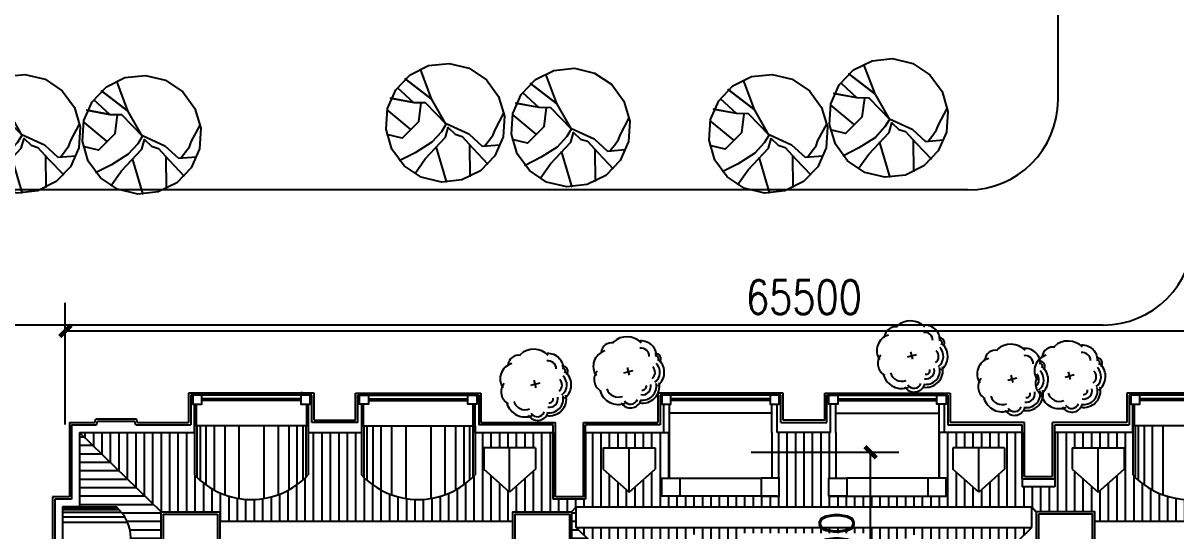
# Model space of a CAD drawing. Extents: x 225694 to 1397201, y -46174 to 794826.
# Drawn here: x 663991 to 715109, y 279695 to 302244 of the extents above; entities that cross this region are included whole.
import ezdxf

# ---------------------------------------------------------------- set-up
doc = ezdxf.new("R2010")
doc.units = 0
doc.header["$LTSCALE"] = 0.5
doc.header["$MEASUREMENT"] = 0
for name, color, linetype in [('08-树', 73, 'Continuous'), ('KJ', 8, 'Continuous'), ('PUB_DIM', 3, 'Continuous'), ('屋顶', 135, 'Continuous'), ('树', 124, 'Continuous'), ('路', 40, 'Continuous')]:
    doc.layers.add(name, color=color, linetype=linetype)
doc.styles.add('DIM_FONT', font='SIMPLEX.shx', dxfattribs={"width": 0.8})
doc.dimstyles.new('DIMN500', dxfattribs={"dimscale": 5, "dimtxt": 300, "dimasz": 100, "dimexe": 250, "dimexo": 300, "dimgap": 150, "dimtad": 1, "dimdec": 0, "dimzin": 0, "dimdsep": 46, "dimtxsty": 'DIM_FONT', "dimcen": 0.09, "dimclrt": 7, "dimazin": 2, "dimtfac": 1, "dimtdec": 0, "dimtix": 1, "dimtmove": 2, "dimatfit": 3, "dimfxl": 1, "dimtolj": 1, "dimtzin": 0, "dimarcsym": 0})

# ---------------------------------------------------------------- blocks, each defined once
blk = doc.blocks.new('64')
at = {"linetype": 'Continuous'}
blk.add_lwpolyline([(1976, 57), (1856, 741), (1508, 1343), (976, 1789), (324, 2027), (-371, 2027), (-1024, 1789), (-1556, 1343), (-1903, 741), (-2024, 57), (-1903, -627), (-1556, -1228), (-1024, -1675), (-371, -1912), (324, -1912), (976, -1675), (1508, -1228), (1856, -627), (1976, 57)], dxfattribs=at)
for points in [[(-737, 1911), (-285, 955), (-166, 2053), (-285, 955), (0, 0), (285, -57), (761, -71), (1402, 86), (1973, 285)], [(238, 2039), (226, 1298), (654, 1954), (214, 1298), (-47, 1012), (-12, 14)], [(939, 742), (1010, 1782)], [(59, 1112), (582, 727), (1355, 742), (1616, 1198)], [(-24, 14), (-297, -770), (-309, -1383), (-760, -1782)], [(1925, -385), (1319, -299), (321, -285), (24, -128), (24, -456), (-83, -670), (-47, -1198), (-12, -1939)], [(1390, -1369), (761, -271)], [(-368, -1440), (-630, -1412), (-844, -1383), (-1010, -1312), (-1616, -1141)], [(-59, -1041), (713, -1797)]]:
    blk.add_lwpolyline(points)
blk = doc.blocks.new('桂花')
at = {"layer": '08-树', "linetype": 'ByBlock'}
for p, q in [((0, 0), (-316, 0)), ((-149, -187), (-149, 195))]:
    blk.add_line(p, q, dxfattribs=at)
for centre, radius, start, end in [((-367, 1210), 204, 31.9374, 177.2865), ((79, 732), 688, 22.6842, 120.5814), ((-612, 656), 626, 75.2533, 173.8893), ((-612, 656), 332, 75.2533, 173.8893), ((-367, 1210), 110, 31.9374, 177.2865), ((79, 732), 509, 22.6842, 120.5814), ((79, 732), 314, 22.6842, 120.5814), ((574, 395), 565, 335.0514, 87.0482), ((574, 395), 687, 335.0514, 87.0482), ((-743, 93), 815, 118.8409, 207.9925), ((574, 395), 158, 335.0514, 87.0482), ((574, 395), 344, 335.0514, 87.0482), ((868, -183), 294, 286.7742, 55.2785), ((868, -183), 443, 286.7742, 55.2785), ((-1031, -465), 437, 155.3763, 247.6372), ((287, -545), 769, 271.8981, 6.291), ((-552, -692), 652, 181.4394, 289.2262), ((287, -545), 475, 271.8981, 6.291), ((-59, -897), 543, 216.0983, 316.3439)]:
    blk.add_arc(centre, radius, start, end, dxfattribs=at)
blk = doc.blocks.new('GUIHUA')
at = {"layer": '树', "linetype": 'ByBlock', "xscale": 1.0944, "yscale": 1.0944, "zscale": 1.0944}
blk.add_blockref('桂花', (169, -8), dxfattribs=at)
blk = doc.blocks.new('6w')
at = {"layer": 'KJ'}
h = blk.add_hatch(dxfattribs=at)
h.set_pattern_fill('ANSI31', color=256, scale=3000, angle=45, style=0)
h.paths.add_polyline_path([(1023733, 471780), (1023733, 473650), (1021373, 473650), (1021373, 471780, -0.436273), (1016333, 471780), (1016333, 473650), (1011235, 473650), (1014855, 470128), (1017453, 470128), (1017453, 469728), (1030453, 469728), (1030453, 470128), (1033053, 470128), (1033256, 470350), (1033673, 470350), (1053451, 470350), (1053653, 470128), (1056253, 470128), (1056253, 469728), (1069253, 469728), (1069253, 470128), (1071852, 470128), (1075471, 473650), (1070373, 473650), (1070373, 471780, -0.436273), (1065333, 471780), (1065333, 473650), (1062973, 473650), (1062973, 471780, -0.436273), (1057933, 471780), (1057933, 473650), (1054473, 473650), (1054473, 471250), (1053033, 471250), (1053033, 473650), (1049333, 473650), (1049333, 471630), (1049653, 471630), (1049653, 470830), (1048853, 470830), (1044533, 470830), (1044453, 470830), (1044453, 471630), (1044773, 471630), (1044773, 473650), (1044773, 473650), (1044773, 474910), (1044537, 474910), (1044537, 473650), (1042170, 473650), (1042170, 474910), (1041934, 474910), (1041934, 473650), (1041933, 473650), (1041933, 471630), (1042254, 471630), (1042254, 470830), (1041454, 470830), (1037133, 470830), (1037053, 470830), (1037053, 471630), (1037373, 471630), (1037373, 473650), (1033673, 473650), (1033673, 470700), (1032233, 470700), (1032233, 473650), (1028773, 473650), (1028773, 471780, -0.436273)])
h.paths.add_polyline_path([(1029153, 472033), (1029153, 472980), (1031453, 472980), (1031453, 472033), (1030303, 471007)], flags=16)
h.paths.add_polyline_path([(1034453, 472033), (1034453, 472980), (1036753, 472980), (1036753, 472033), (1035603, 471007)], flags=16)
h.paths.add_polyline_path([(1049953, 472033), (1049953, 472980), (1052253, 472980), (1052253, 472033), (1051103, 471007)], flags=16)
h.paths.add_polyline_path([(1055253, 472033), (1055253, 472980), (1057553, 472980), (1057553, 472033), (1056403, 471007)], flags=16)
h.paths.add_polyline_path([(1017453, 467928), (1017453, 467528), (1014851, 467528), (1013155, 465878), (1014835, 464243), (1014835, 466079, -0.571303), (1017775, 466079), (1017775, 464010), (1018375, 464010), (1018375, 466280), (1018135, 466280), (1018135, 467080), (1018935, 467080), (1021871, 467080), (1022671, 467080), (1022671, 466280), (1022431, 466280), (1022431, 464010), (1025417, 464010), (1025475, 464010), (1025475, 466280), (1025235, 466280), (1025235, 467080), (1026035, 467080), (1028671, 467080), (1029471, 467080), (1029471, 466301, -0.519868), (1032256, 466079), (1032256, 464010), (1036671, 464010), (1033056, 467528), (1030453, 467528), (1030453, 467928)])
h.paths.add_polyline_path([(1037403, 468233), (1038553, 469183), (1039703, 468233), (1039703, 466110), (1040433, 466110), (1040433, 469183), (1046273, 469183), (1046273, 466110), (1047003, 466110), (1047003, 468233), (1048153, 469183), (1049303, 468233), (1049303, 466110), (1050035, 466110), (1053451, 469433), (1033256, 469433), (1036671, 466110), (1037403, 466110)])
h.paths.add_polyline_path([(1050035, 464010), (1054451, 464010), (1054451, 466079, -0.519868), (1057235, 466301), (1057235, 467080), (1058035, 467080), (1060671, 467080), (1061471, 467080), (1061471, 466280), (1061231, 466280), (1061231, 464010), (1061931, 464010), (1064275, 464010), (1064275, 466280), (1064035, 466280), (1064035, 467080), (1064835, 467080), (1067771, 467080), (1068571, 467080), (1068571, 466280), (1068331, 466280), (1068331, 464010), (1068931, 464010), (1068931, 466079, -0.571303), (1071871, 466079), (1071871, 464243), (1073551, 465878), (1071856, 467528), (1069253, 467528), (1069253, 467928), (1056253, 467928), (1056253, 467528), (1053651, 467528)])
h = blk.add_hatch(dxfattribs=at)
h.set_pattern_fill('ANSI31', color=256, scale=3000, angle=135, style=0)
h.paths.add_polyline_path([(1012866, 467610), (1011235, 467610), (1011235, 463380), (1011359, 463380), (1013155, 465128), (1013155, 465878), (1014853, 467530), (1014853, 470129), (1011235, 473650), (1011235, 470350), (1012866, 470350, -0.466399)])
h.paths.add_polyline_path([(1014952, 463380), (1015075, 463380), (1015075, 464010), (1014835, 464010), (1014835, 464243), (1013155, 465878), (1013155, 465128)])
h.paths.add_polyline_path([(1036671, 464010), (1036671, 466110), (1033256, 469433), (1033256, 470350), (1033053, 470128), (1033053, 467530)])
for p, q in [((1016438, 473950), (1016438, 471676)), ((1016580, 473950), (1016580, 471543)), ((1016837, 473950), (1016837, 471337)), ((1017197, 473950), (1017197, 471108)), ((1017672, 473950), (1017672, 470891)), ((1018302, 473950), (1018302, 470725)), ((1019408, 473950), (1019408, 470725)), ((1020038, 473950), (1020038, 470891)), ((1020514, 473950), (1020514, 471108)), ((1020874, 473950), (1020874, 471337)), ((1021131, 473950), (1021131, 471543)), ((1021273, 473950), (1021273, 471676)), ((1023834, 473950), (1023834, 471676)), ((1023976, 473950), (1023976, 471543)), ((1024233, 473950), (1024233, 471337)), ((1024593, 473950), (1024593, 471108)), ((1025069, 473950), (1025069, 470891)), ((1025699, 473950), (1025699, 470725)), ((1026804, 473950), (1026804, 470725)), ((1027434, 473950), (1027434, 470891)), ((1027910, 473950), (1027910, 471108)), ((1028270, 473950), (1028270, 471337)), ((1028527, 473950), (1028527, 471543)), ((1028669, 473950), (1028669, 471676)), ((1058038, 473950), (1058038, 471676)), ((1058180, 473950), (1058180, 471543)), ((1058437, 473950), (1058437, 471337)), ((1058797, 473950), (1058797, 471108)), ((1059272, 473950), (1059272, 470891)), ((1010485, 470310), (1012912, 470310)), ((1010485, 470233), (1012992, 470233)), ((1010485, 470118), (1013096, 470118)), ((1010485, 469914), (1013242, 469914)), ((1010485, 469679), (1013363, 469679))]:
    blk.add_line(p, q, dxfattribs=at)
at = {"layer": '屋顶'}
for p, q in [((1016073, 475410), (1016073, 474100)), ((1021633, 475410), (1016073, 475410)), ((1021633, 474200), (1021633, 475410)), ((1023473, 475410), (1029033, 475410)), ((1023473, 474200), (1023473, 475410)), ((1029033, 475410), (1029033, 474100)), ((1042433, 475410), (1036873, 475410)), ((1036873, 475410), (1036873, 474100)), ((1042433, 474200), (1042433, 475410)), ((1044273, 475410), (1049833, 475410)), ((1044273, 474200), (1044273, 475410)), ((1049833, 475410), (1049833, 474100)), ((1063233, 475410), (1057673, 475410)), ((1057673, 475410), (1057673, 474100)), ((1016173, 475310), (1016173, 474000)), ((1021533, 475310), (1016173, 475310)), ((1016337, 473650), (1016337, 474910)), ((1016417, 473950), (1016417, 474910)), ((1021053, 475150), (1016653, 475150)), ((1021053, 475070), (1016653, 475070)), ((1021293, 474910), (1021293, 473950)), ((1021373, 474910), (1021373, 473650)), ((1021533, 474100), (1021533, 475310)), ((1023573, 475310), (1028933, 475310)), ((1023573, 474100), (1023573, 475310)), ((1023733, 474910), (1023733, 473650)), ((1023813, 474910), (1023813, 473950)), ((1024053, 475150), (1028453, 475150)), ((1024053, 475070), (1028453, 475070)), ((1028690, 473950), (1028690, 474910)), ((1028770, 473650), (1028770, 474910)), ((1028933, 475310), (1028933, 474000)), ((1042333, 475310), (1036973, 475310)), ((1036973, 475310), (1036973, 474000)), ((1037133, 474910), (1037133, 473650)), ((1037373, 474910), (1037373, 471630)), ((1041853, 475150), (1037453, 475150)), ((1041853, 475070), (1037453, 475070)), ((1041934, 473650), (1041934, 474910)), ((1042170, 473650), (1042170, 474910)), ((1042333, 474100), (1042333, 475310)), ((1044373, 474100), (1044373, 475310)), ((1044373, 475310), (1049733, 475310)), ((1044537, 473650), (1044537, 474910)), ((1044773, 473650), (1044773, 474910)), ((1044853, 475150), (1049253, 475150)), ((1044853, 475070), (1049253, 475070)), ((1049333, 474910), (1049333, 471630)), ((1049573, 474910), (1049573, 473650)), ((1049733, 475310), (1049733, 474000)), ((1063133, 475310), (1057773, 475310)), ((1057773, 475310), (1057773, 474000)), ((1057937, 473650), (1057937, 474910)), ((1058017, 473950), (1058017, 474910)), ((1062653, 475150), (1058253, 475150)), ((1062653, 475070), (1058253, 475070)), ((1041934, 474510), (1037373, 474510)), ((1044773, 474510), (1049333, 474510)), ((1010785, 474100), (1010785, 470800)), ((1010785, 474100), (1011908, 474100)), ((1010885, 474000), (1011983, 474000)), ((1010885, 474000), (1010885, 470700)), ((1011908, 474100), (1011953, 474250)), ((1013753, 474250), (1011953, 474250)), ((1011983, 474000), (1012028, 474150)), ((1013679, 474150), (1012028, 474150)), ((1013724, 474000), (1013679, 474150)), ((1013724, 474000), (1016173, 474000)), ((1013798, 474100), (1013753, 474250)), ((1013798, 474100), (1016073, 474100)), ((1016333, 473950), (1016333, 471780)), ((1021373, 473950), (1021373, 471780)), ((1023573, 474100), (1021533, 474100)), ((1021633, 474200), (1023473, 474200)), ((1023733, 473950), (1023733, 471780)), ((1028773, 473950), (1028773, 471780)), ((1032233, 474000), (1028933, 474000)), ((1029033, 474100), (1032333, 474100)), ((1032233, 470700), (1032233, 474000)), ((1032333, 470800), (1032333, 474100)), ((1033573, 470800), (1033573, 474100)), ((1033573, 474100), (1036873, 474100)), ((1033673, 470700), (1033673, 474000)), ((1036973, 474000), (1033673, 474000)), ((1042333, 474100), (1044373, 474100)), ((1044273, 474200), (1042433, 474200)), ((1049733, 474000), (1053033, 474000)), ((1053133, 474100), (1049833, 474100)), ((1053033, 471600), (1053033, 474000)), ((1053133, 471700), (1053133, 474100)), ((1054373, 471700), (1054373, 474100)), ((1057673, 474100), (1054373, 474100)), ((1054473, 471600), (1054473, 474000)), ((1054473, 474000), (1057773, 474000)), ((1057933, 473950), (1057933, 471780)), ((1011235, 473650), (1011235, 470350)), ((1011235, 473650), (1014855, 470128)), ((1011235, 473650), (1016333, 473650)), ((1021373, 473650), (1023733, 473650)), ((1032233, 473650), (1032233, 470700)), ((1033673, 473650), (1033673, 470700)), ((1041933, 473650), (1041933, 471630)), ((1044537, 473650), (1042170, 473650)), ((1044773, 473650), (1044773, 471630)), ((1053033, 473650), (1053033, 471250)), ((1054473, 473650), (1054473, 471250)), ((1029153, 472980), (1029153, 472033)), ((1031453, 472980), (1029153, 472980)), ((1029153, 472980), (1029153, 472033)), ((1030303, 471007), (1030303, 472980)), ((1031453, 472980), (1031453, 472033)), ((1034453, 472980), (1034453, 472033)), ((1034453, 472980), (1036753, 472980)), ((1035603, 471007), (1035603, 472980)), ((1036753, 472980), (1036753, 472033)), ((1036753, 472980), (1036753, 472033)), ((1049953, 472980), (1049953, 472033)), ((1052253, 472980), (1049953, 472980)), ((1049953, 472980), (1049953, 472033)), ((1051103, 471007), (1051103, 472980)), ((1052253, 472980), (1052253, 472033)), ((1055253, 472980), (1057553, 472980)), ((1055253, 472980), (1055253, 472033)), ((1056403, 471007), (1056403, 472980)), ((1057553, 472980), (1057553, 472033)), ((1057553, 472980), (1057553, 472033)), ((1030303, 471007), (1029153, 472033)), ((1031453, 472033), (1030303, 471007)), ((1034453, 472033), (1035603, 471007)), ((1035603, 471007), (1036753, 472033)), ((1051103, 471007), (1049953, 472033)), ((1052253, 472033), (1051103, 471007)), ((1055253, 472033), (1056403, 471007)), ((1056403, 471007), (1057553, 472033)), ((1037853, 471630), (1041454, 471630)), ((1048853, 471630), (1045253, 471630)), ((1053033, 471600), (1054473, 471600)), ((1053133, 471700), (1054373, 471700)), ((1010035, 470800), (1010035, 467160)), ((1010785, 470800), (1010035, 470800)), ((1033573, 470800), (1032333, 470800)), ((1042173, 470830), (1037133, 470830)), ((1044533, 470830), (1049573, 470830)), ((1010135, 470700), (1010135, 467260)), ((1010885, 470700), (1010135, 470700)), ((1011235, 470350), (1010485, 470350)), ((1010485, 470350), (1010485, 467610)), ((1011085, 470350), (1012866, 470350)), ((1033673, 470700), (1032233, 470700)), ((1033256, 470350), (1033053, 470128)), ((1033673, 470350), (1053451, 470350)), ((1053451, 469433), (1053451, 470350)), ((1053451, 470350), (1053653, 470128)), ((1017453, 469728), (1030453, 469728)), ((1036671, 466110), (1033256, 469433)), ((1033256, 469433), (1053451, 469433)), ((1050035, 466110), (1053451, 469433)), ((1056253, 469728), (1069253, 469728))]:
    blk.add_line(p, q, dxfattribs=at)
for points in [[(1016253, 475310), (1016253, 474910), (1016653, 474910), (1016653, 475310)], [(1021053, 475310), (1021053, 474910), (1021453, 474910), (1021453, 475310)], [(1024053, 475310), (1024053, 474910), (1023653, 474910), (1023653, 475310)], [(1028853, 475310), (1028853, 474910), (1028453, 474910), (1028453, 475310)], [(1037053, 475310), (1037053, 474910), (1037453, 474910), (1037453, 475310)], [(1041853, 475310), (1041853, 474910), (1042253, 474910), (1042253, 475310)], [(1044853, 475310), (1044853, 474910), (1044453, 474910), (1044453, 475310)], [(1049653, 475310), (1049653, 474910), (1049253, 474910), (1049253, 475310)], [(1057853, 475310), (1057853, 474910), (1058253, 474910), (1058253, 475310)], [(1037853, 471630), (1037853, 470830), (1037053, 470830), (1037053, 471630)], [(1041454, 471630), (1041454, 470830), (1042254, 470830), (1042254, 471630)], [(1045253, 471630), (1045253, 470830), (1044453, 470830), (1044453, 471630)], [(1048853, 471630), (1048853, 470830), (1049653, 470830), (1049653, 471630)], [(1017453, 470128), (1017453, 467528), (1014853, 467528), (1014853, 470128)], [(1017353, 470028), (1017353, 467628), (1014953, 467628), (1014953, 470028)], [(1033053, 470128), (1033053, 467528), (1030453, 467528), (1030453, 470128)], [(1032953, 470028), (1032953, 467628), (1030553, 467628), (1030553, 470028)], [(1053653, 470128), (1053653, 467528), (1056253, 467528), (1056253, 470128)], [(1053753, 470028), (1053753, 467628), (1056153, 467628), (1056153, 470028)]]:
    blk.add_lwpolyline(points, close=True, dxfattribs=at)
for points in [[(1021373, 473950), (1016337, 473950)], [(1023733, 473950), (1028770, 473950)], [(1062973, 473950), (1057937, 473950)], [(1028773, 473650), (1032233, 473650)], [(1033673, 473650), (1037373, 473650)], [(1053033, 473650), (1049333, 473650)], [(1057933, 473650), (1054473, 473650)], [(1054473, 471250), (1053033, 471250)], [(1033256, 469433), (1033256, 470350), (1033673, 470350)]]:
    blk.add_lwpolyline(points, dxfattribs=at)
for centre, radius, start, end in [((1018853, 474118), 3438, 222.8593, 317.1407), ((1026253, 474118), 3438, 222.8593, 317.1407), ((1060453, 474118), 3438, 222.8593, 317.1407), ((1011717, 468980), 1788, 309.9914, 50.0086)]:
    blk.add_arc(centre, radius, start, end, dxfattribs=at)
blk = doc.blocks.new('_ArchTick')
at = {"color": 0, "linetype": 'ByBlock'}
blk.add_lwpolyline([(-0.5, -0.5, 0.4, 0.4, 0), (0.5, 0.5, 0.4, 0.4, 0)], format="xyseb", dxfattribs=at)
blk = doc.blocks.new('*U61')
at = {"color": 0, "lineweight": -2}
for p, q in [((665865, 284417), (665865, 289826)), ((731365, 284417), (731365, 289826)), ((665865, 288576), (731365, 288576)), ((665865, 288576), (731365, 288576))]:
    blk.add_line(p, q, dxfattribs=at)
at = {"layer": 'DEFPOINTS', "color": 0}
for p in [(665865, 282917), (731365, 282917)]:
    blk.add_point(p, dxfattribs=at)
at = {"color": 0, "lineweight": -2, "xscale": 500, "yscale": 500, "zscale": 500, "rotation": 180}
blk.add_blockref('_ArchTick', (665865, 288576), dxfattribs=at)
at = {"color": 0, "lineweight": -2, "xscale": 500, "yscale": 500, "zscale": 500}
blk.add_blockref('_ArchTick', (731365, 288576), dxfattribs=at)
at = {"color": 7, "insert": (698615, 290076), "char_height": 1500, "width": 0.000000001, "attachment_point": 5, "style": 'DIM_FONT'}
blk.add_mtext('\\A1;65500', dxfattribs=at)
blk = doc.blocks.new('*U68')
at = {"color": 0, "lineweight": -2}
for p, q in [((696269, 283189), (702816, 283189)), ((701566, 273789), (701566, 283189)), ((701566, 273789), (701566, 283189)), ((696269, 273789), (702816, 273789))]:
    blk.add_line(p, q, dxfattribs=at)
at = {"layer": 'DEFPOINTS', "color": 0}
for p in [(694769, 283189), (694769, 273789)]:
    blk.add_point(p, dxfattribs=at)
at = {"color": 0, "lineweight": -2, "xscale": 500, "yscale": 500, "zscale": 500}
for p, rotation in [((701566, 283189), 90), ((701566, 273789), 270)]:
    blk.add_blockref('_ArchTick', p, dxfattribs=dict(at, rotation=rotation))
at = {"color": 7, "insert": (700066, 278489), "char_height": 1500, "width": 0.000000001, "attachment_point": 5, "rotation": 90, "style": 'DIM_FONT'}
blk.add_mtext('\\A1;9400', dxfattribs=at)

msp = doc.modelspace()

# ---------------------------------------------------------------- linework, layer by layer
at = {"layer": '路', "color": 7, "linetype": 'Continuous'}
msp.add_line((709880.7, 298835), (709880.7, 322177), dxfattribs=at)
at = {"layer": '路', "color": 7}
for p, q in [((705880.7, 294835), (574325.7, 294835)), ((711880.7, 288835), (578983.2, 288835)), ((676347.5, 285818.9), (676347.5, 285868.4))]:
    msp.add_line(p, q, dxfattribs=at)
for centre in [(705880.7, 298835), (711880.7, 292835)]:
    msp.add_arc(centre, 4000, 270, 360, dxfattribs=at)

# ---------------------------------------------------------------- block references
at = {"layer": 'KJ', "color": 7}
msp.add_blockref('6w', (-344738.9, -189590.7), dxfattribs=at)
at = {"layer": '树', "color": 7, "extrusion": (1.07021e-24, 1.03633e-23, -1), "xscale": 1.320000000019531, "yscale": 1.320000000012806, "zscale": -1.32, "rotation": 313.7233389541839}
for p in [(-702407.1, 297955.5), (-682744, 297741.9), (-688301, 297528.3), (-663935.7, 297255.1), (-669279, 297209.3), (-697063.9, 297255.1)]:
    msp.add_blockref('64', p, dxfattribs=at)
at = {"layer": '树', "color": 7, "rotation": 284.9686464037668}
for p in [(703410.6, 287482.1), (690838.1, 286778.4), (707861, 286447.4), (710402.2, 286588.5), (686712.5, 286221.3)]:
    msp.add_blockref('GUIHUA', p, dxfattribs=at)

# ---------------------------------------------------------------- dimensions: what is measured, and where the dimension line sits
at = {"layer": 'PUB_DIM', "color": 7}
for p1, p2, distance, picture, middle in [((665864.5, 282917.1), (731364.5, 282917.1), 5658.7, '*U61', (698614.5, 290075.8)), ((694768.7, 273788.9), (694768.7, 283188.9), -6797.2, '*U68', (700065.8, 278488.9))]:
    dim = msp.add_aligned_dim(p1=p1, p2=p2, distance=distance, dimstyle='DIMN500', dxfattribs=at)
    dim.commit()
    dim.dimension.update_dxf_attribs({"geometry": picture, "text_midpoint": middle})

doc.saveas('drawing.dxf')
